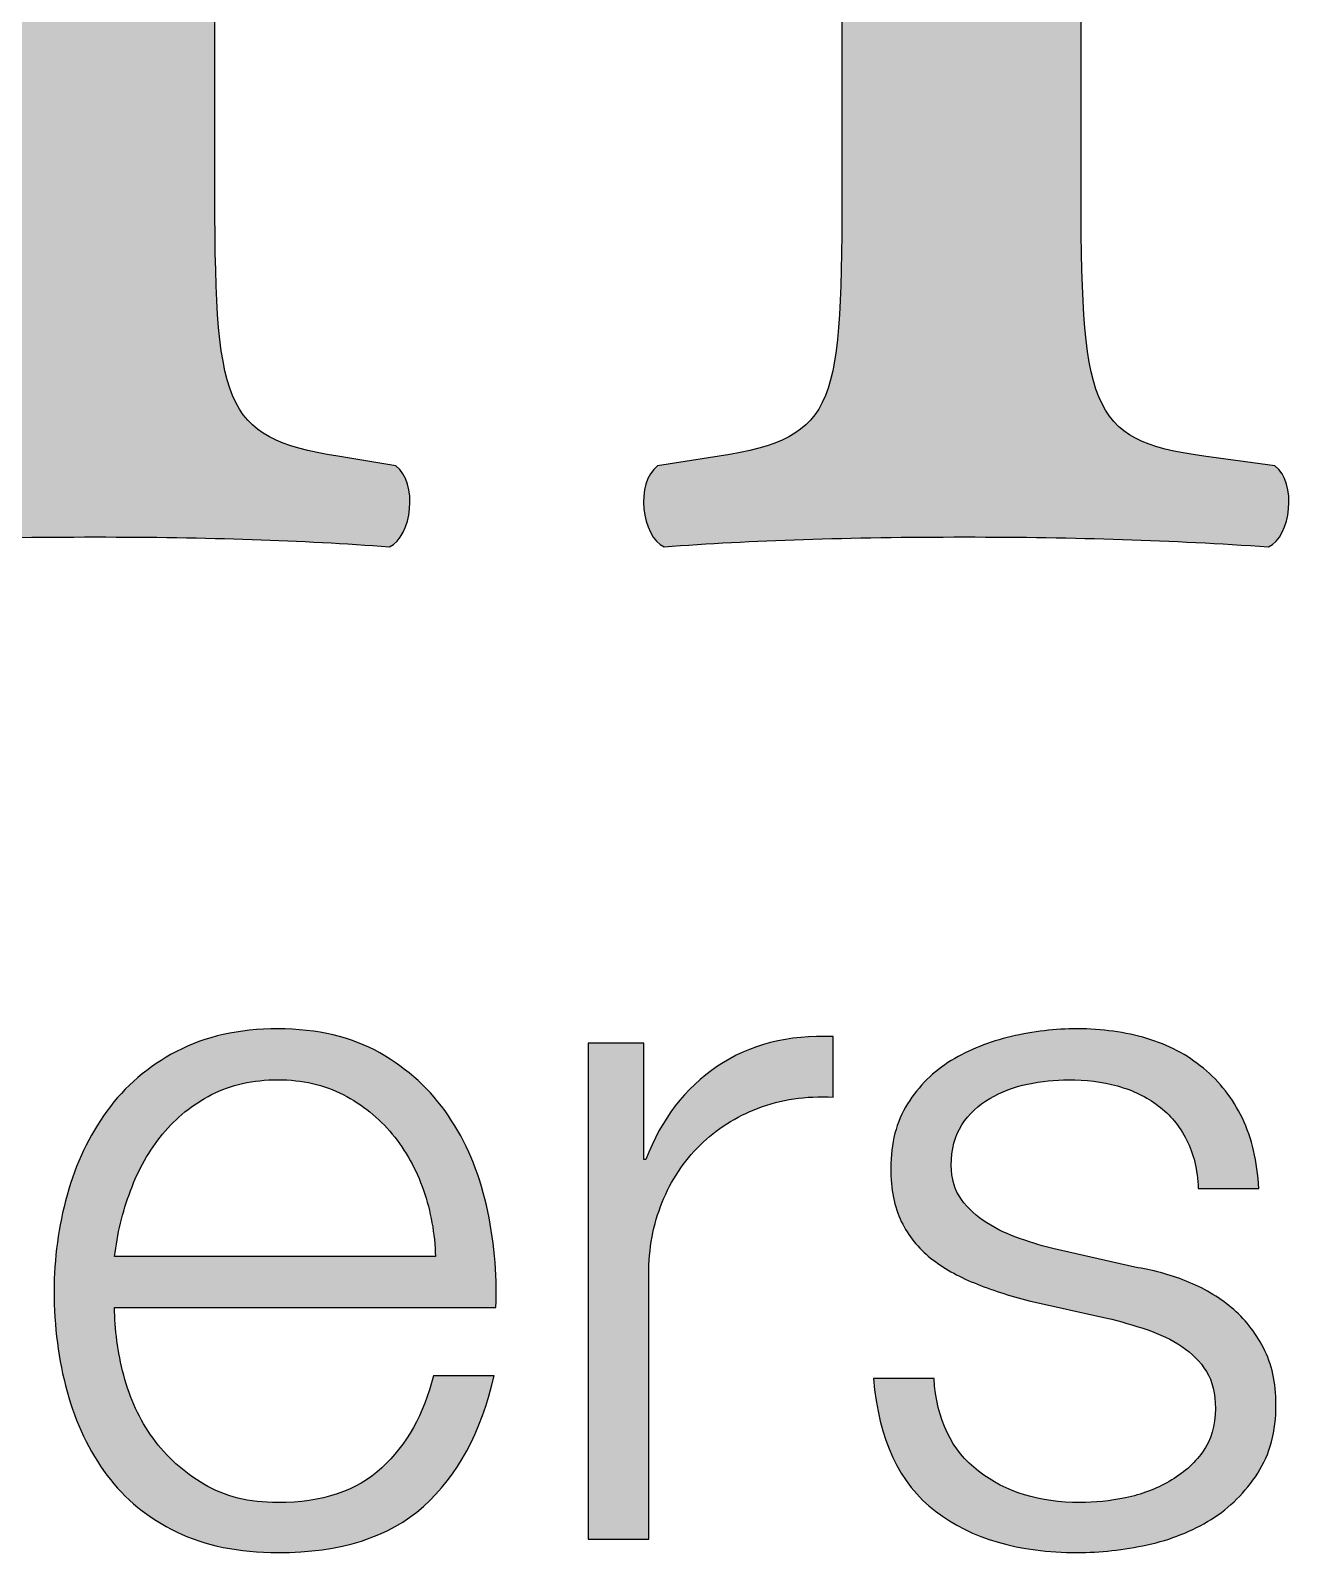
# Paper-space layout 'A3mask (portrait)' of a CAD drawing. Extents: x 0 to 277, y 0 to 394.
# Drawn here: x 222.021 to 225.649, y 39.345 to 43.702 of the extents above; entities that cross this region are included whole.
import ezdxf
from ezdxf.enums import TextEntityAlignment as Align

# ---------------------------------------------------------------- set-up
doc = ezdxf.new("R2010")
doc.units = 0
doc.layers.get('0').update_dxf_attribs({"linetype": 'CONTINUOUS'})
doc.layers.get('Defpoints').update_dxf_attribs({"linetype": 'CONTINUOUS'})
doc.layers.add('JPP_Mask', color=7, linetype='CONTINUOUS')
doc.styles.add('JPP', font='arial.ttf')

# ---------------------------------------------------------------- blocks, each defined once
blk = doc.blocks.new('A3mask (portrait)')
at = {"true_color": 0x0081c6}
h = blk.add_hatch(color=142, dxfattribs=at)
edge = h.paths.add_edge_path()
edge.add_spline(control_points=[(222.6872, 45.259), (222.817, 45.4347), (223.1224, 45.5828), (223.4742, 45.5828)], knot_values=[20, 20, 20, 20, 21, 21, 21, 21], degree=3, periodic=0)
edge.add_spline(control_points=[(223.4742, 45.5828), (224.1034, 45.5828), (224.3441, 45.1941), (224.3441, 44.6668)], knot_values=[19, 19, 19, 19, 20, 20, 20, 20], degree=3, periodic=0)
edge.add_spline(control_points=[(224.3441, 44.6668), (224.3441, 44.6668), (224.3441, 43.2878), (224.3441, 43.2878), (224.3441, 42.6215), (224.3348, 42.538), (223.9923, 42.4828)], knot_values=[17, 17, 17, 17, 18, 18, 18, 19, 19, 19, 19], degree=3, periodic=0)
edge.add_spline(control_points=[(223.9923, 42.4828), (223.9923, 42.4828), (223.8163, 42.4549), (223.8163, 42.4549), (223.7516, 42.4085), (223.7702, 42.2516), (223.8349, 42.2237)], knot_values=[15, 15, 15, 15, 16, 16, 16, 17, 17, 17, 17], degree=3, periodic=0)
edge.add_spline(control_points=[(223.8349, 42.2237), (224.085, 42.242), (224.3625, 42.2516), (224.6955, 42.2516)], knot_values=[14, 14, 14, 14, 15, 15, 15, 15], degree=3, periodic=0)
edge.add_spline(control_points=[(224.6955, 42.2516), (225.0196, 42.2516), (225.2876, 42.242), (225.5656, 42.2237)], knot_values=[13, 13, 13, 13, 14, 14, 14, 14], degree=3, periodic=0)
edge.add_spline(control_points=[(225.5656, 42.2237), (225.6302, 42.2516), (225.6488, 42.4085), (225.5838, 42.4549)], knot_values=[12, 12, 12, 12, 13, 13, 13, 13], degree=3, periodic=0)
edge.add_spline(control_points=[(225.5838, 42.4549), (225.5838, 42.4549), (225.3804, 42.4828), (225.3804, 42.4828), (225.0471, 42.5289), (225.0289, 42.6215), (225.0289, 43.2878)], knot_values=[10, 10, 10, 10, 11, 11, 11, 12, 12, 12, 12], degree=3, periodic=0)
edge.add_spline(control_points=[(225.0289, 43.2878), (225.0289, 43.2878), (225.0289, 44.8794), (225.0289, 44.8794), (225.0289, 45.4996), (224.7142, 46.0272), (223.9459, 46.0272)], knot_values=[8, 8, 8, 8, 9, 9, 9, 10, 10, 10, 10], degree=3, periodic=0)
edge.add_spline(control_points=[(223.9459, 46.0272), (223.4742, 46.0272), (223.039, 45.7954), (222.6503, 45.5551)], knot_values=[7, 7, 7, 7, 8, 8, 8, 8], degree=3, periodic=0)
edge.add_spline(control_points=[(222.6503, 45.5551), (222.5857, 45.5551), (222.5485, 45.6015), (222.5485, 45.6568)], knot_values=[6, 6, 6, 6, 7, 7, 7, 7], degree=3, periodic=0)
edge.add_spline(control_points=[(222.5485, 45.6568), (222.5485, 45.7402), (222.5485, 45.8789), (222.5671, 46.0916)], knot_values=[5, 5, 5, 5, 6, 6, 6, 6], degree=3, periodic=0)
edge.add_spline(control_points=[(222.5671, 46.0916), (222.5485, 46.1379), (222.5024, 46.1565), (222.4655, 46.1565)], knot_values=[4, 4, 4, 4, 5, 5, 5, 5], degree=3, periodic=0)
edge.add_spline(control_points=[(222.4655, 46.1565), (222.2803, 46.0178), (221.7529, 45.7772), (221.5399, 45.7029)], knot_values=[3, 3, 3, 3, 4, 4, 4, 4], degree=3, periodic=0)
edge.add_spline(control_points=[(221.5399, 45.7029), (221.4937, 45.6753), (221.4937, 45.5734), (221.5308, 45.5366)], knot_values=[2, 2, 2, 2, 3, 3, 3, 3], degree=3, periodic=0)
edge.add_spline(control_points=[(221.5308, 45.5366), (221.5308, 45.5366), (221.6138, 45.4811), (221.6138, 45.4811), (221.8637, 45.3145), (221.8637, 45.2684), (221.8637, 44.9073)], knot_values=[0, 0, 0, 0, 1, 1, 1, 2, 2, 2, 2], degree=3, periodic=0)
edge.add_spline(control_points=[(221.8637, 44.9073), (221.8637, 44.9073), (221.8637, 44.5024), (221.8637, 44.0975)], knot_values=[31.5, 31.5, 31.5, 31.5, 32, 32, 32, 32], degree=3, periodic=0)
edge.add_spline(control_points=[(221.8637, 44.0975), (221.8637, 43.6926), (221.8637, 43.2878), (221.8637, 43.2878), (221.8637, 42.6215), (221.8545, 42.5289), (221.5122, 42.4828)], knot_values=[30, 30, 30, 30, 30.5, 30.5, 30.5, 31.5, 31.5, 31.5, 31.5], degree=3, periodic=0)
edge.add_spline(control_points=[(221.5122, 42.4828), (221.5122, 42.4828), (221.3177, 42.4549), (221.3177, 42.4549), (221.2533, 42.4085), (221.2716, 42.2516), (221.3364, 42.2237)], knot_values=[28, 28, 28, 28, 29, 29, 29, 30, 30, 30, 30], degree=3, periodic=0)
edge.add_spline(control_points=[(221.3364, 42.2237), (221.5955, 42.242), (221.8733, 42.2516), (222.2063, 42.2516)], knot_values=[27, 27, 27, 27, 28, 28, 28, 28], degree=3, periodic=0)
edge.add_spline(control_points=[(222.2063, 42.2516), (222.5301, 42.2516), (222.7984, 42.242), (223.0484, 42.2237)], knot_values=[26, 26, 26, 26, 27, 27, 27, 27], degree=3, periodic=0)
edge.add_spline(control_points=[(223.0484, 42.2237), (223.1131, 42.2516), (223.1317, 42.4085), (223.0666, 42.4549)], knot_values=[25, 25, 25, 25, 26, 26, 26, 26], degree=3, periodic=0)
edge.add_spline(control_points=[(223.0666, 42.4549), (223.0666, 42.4549), (222.9003, 42.4828), (222.9003, 42.4828), (222.5671, 42.538), (222.5485, 42.6215), (222.5485, 43.2878)], knot_values=[23, 23, 23, 23, 24, 24, 24, 25, 25, 25, 25], degree=3, periodic=0)
edge.add_spline(control_points=[(222.5485, 43.2878), (222.5485, 43.2878), (222.5485, 44.7038), (222.5485, 44.7038), (222.5485, 44.9723), (222.5671, 45.1015), (222.6872, 45.259)], knot_values=[21, 21, 21, 21, 22, 22, 22, 23, 23, 23, 23], degree=3, periodic=0)
at = {"true_color": 0x004a91}
h = blk.add_hatch(color=154, dxfattribs=at)
edge = h.paths.add_edge_path()
edge.add_spline(control_points=[(222.2616, 40.046), (222.2616, 40.046), (223.3535, 40.046), (223.3535, 40.046), (223.3572, 40.1451), (223.348, 40.2427), (223.3261, 40.339)], knot_values=[19, 19, 19, 19, 20, 20, 20, 21, 21, 21, 21], degree=3, periodic=0)
edge.add_spline(control_points=[(223.3261, 40.339), (223.3041, 40.4352), (223.2678, 40.5205), (223.2173, 40.5948)], knot_values=[18, 18, 18, 18, 19, 19, 19, 19], degree=3, periodic=0)
edge.add_spline(control_points=[(223.2173, 40.5948), (223.167, 40.669), (223.1014, 40.729), (223.0208, 40.775)], knot_values=[17, 17, 17, 17, 18, 18, 18, 18], degree=3, periodic=0)
edge.add_spline(control_points=[(223.0208, 40.775), (222.9401, 40.8208), (222.8428, 40.8437), (222.7292, 40.8437)], knot_values=[16, 16, 16, 16, 17, 17, 17, 17], degree=3, periodic=0)
edge.add_spline(control_points=[(222.7292, 40.8437), (222.6174, 40.8437), (222.5206, 40.8221), (222.4391, 40.779)], knot_values=[15, 15, 15, 15, 16, 16, 16, 16], degree=3, periodic=0)
edge.add_spline(control_points=[(222.4391, 40.779), (222.3573, 40.7359), (222.291, 40.6791), (222.2397, 40.6085)], knot_values=[14, 14, 14, 14, 15, 15, 15, 15], degree=3, periodic=0)
edge.add_spline(control_points=[(222.2397, 40.6085), (222.1882, 40.5378), (222.1503, 40.4576), (222.1255, 40.3679)], knot_values=[13, 13, 13, 13, 14, 14, 14, 14], degree=3, periodic=0)
edge.add_spline(control_points=[(222.1255, 40.3679), (222.1006, 40.278), (222.0883, 40.1864), (222.0883, 40.0928)], knot_values=[12, 12, 12, 12, 13, 13, 13, 13], degree=3, periodic=0)
edge.add_spline(control_points=[(222.0883, 40.0928), (222.0883, 39.9919), (222.1006, 39.8961), (222.1255, 39.8054)], knot_values=[11, 11, 11, 11, 12, 12, 12, 12], degree=3, periodic=0)
edge.add_spline(control_points=[(222.1255, 39.8054), (222.1503, 39.7146), (222.1882, 39.6349), (222.2397, 39.566)], knot_values=[10, 10, 10, 10, 11, 11, 11, 11], degree=3, periodic=0)
edge.add_spline(control_points=[(222.2397, 39.566), (222.291, 39.4973), (222.3573, 39.4432), (222.4391, 39.4038)], knot_values=[9, 9, 9, 9, 10, 10, 10, 10], degree=3, periodic=0)
edge.add_spline(control_points=[(222.4391, 39.4038), (222.5206, 39.3643), (222.6174, 39.3446), (222.7292, 39.3446)], knot_values=[8, 8, 8, 8, 9, 9, 9, 9], degree=3, periodic=0)
edge.add_spline(control_points=[(222.7292, 39.3446), (222.9088, 39.3446), (223.0477, 39.3887), (223.146, 39.4766)], knot_values=[7, 7, 7, 7, 8, 8, 8, 8], degree=3, periodic=0)
edge.add_spline(control_points=[(223.146, 39.4766), (223.2439, 39.5647), (223.3114, 39.6894), (223.348, 39.8508)], knot_values=[6, 6, 6, 6, 7, 7, 7, 7], degree=3, periodic=0)
edge.add_spline(control_points=[(223.348, 39.8508), (223.348, 39.8508), (223.1747, 39.8508), (223.1747, 39.8508), (223.1473, 39.7407), (223.0977, 39.6528), (223.0263, 39.5868)], knot_values=[4, 4, 4, 4, 5, 5, 5, 6, 6, 6, 6], degree=3, periodic=0)
edge.add_spline(control_points=[(223.0263, 39.5868), (222.9548, 39.5207), (222.8557, 39.4877), (222.7292, 39.4877)], knot_values=[3, 3, 3, 3, 4, 4, 4, 4], degree=3, periodic=0)
edge.add_spline(control_points=[(222.7292, 39.4877), (222.6466, 39.4877), (222.5761, 39.505), (222.5174, 39.54)], knot_values=[2, 2, 2, 2, 3, 3, 3, 3], degree=3, periodic=0)
edge.add_spline(control_points=[(222.5174, 39.54), (222.4588, 39.5747), (222.4101, 39.6187), (222.3717, 39.672)], knot_values=[1, 1, 1, 1, 2, 2, 2, 2], degree=3, periodic=0)
edge.add_spline(control_points=[(222.3717, 39.672), (222.3331, 39.7251), (222.3052, 39.7851), (222.2878, 39.8521)], knot_values=[0, 0, 0, 0, 1, 1, 1, 1], degree=3, periodic=0)
edge.add_spline(control_points=[(222.2878, 39.8521), (222.2703, 39.919), (222.2616, 39.9837), (222.2616, 40.046)], knot_values=[21, 21, 21, 21, 22, 22, 22, 22], degree=3, periodic=0)
edge = h.paths.add_edge_path(flags=16)
edge.add_spline(control_points=[(223.1802, 40.1917), (223.1802, 40.1917), (222.2616, 40.1917), (222.2616, 40.1917), (222.2689, 40.2559), (222.284, 40.3188), (222.307, 40.3803)], knot_values=[6, 6, 6, 6, 7, 7, 7, 8, 8, 8, 8], degree=3, periodic=0)
edge.add_spline(control_points=[(222.307, 40.3803), (222.3299, 40.4416), (222.3607, 40.4957), (222.3991, 40.5425)], knot_values=[5, 5, 5, 5, 6, 6, 6, 6], degree=3, periodic=0)
edge.add_spline(control_points=[(222.3991, 40.5425), (222.4377, 40.5893), (222.4843, 40.6268), (222.5393, 40.6553)], knot_values=[4, 4, 4, 4, 5, 5, 5, 5], degree=3, periodic=0)
edge.add_spline(control_points=[(222.5393, 40.6553), (222.5945, 40.6837), (222.6576, 40.698), (222.7292, 40.698)], knot_values=[3, 3, 3, 3, 4, 4, 4, 4], degree=3, periodic=0)
edge.add_spline(control_points=[(222.7292, 40.698), (222.7989, 40.698), (222.8612, 40.6837), (222.9162, 40.6553)], knot_values=[2, 2, 2, 2, 3, 3, 3, 3], degree=3, periodic=0)
edge.add_spline(control_points=[(222.9162, 40.6553), (222.9712, 40.6268), (223.018, 40.5893), (223.0566, 40.5425)], knot_values=[1, 1, 1, 1, 2, 2, 2, 2], degree=3, periodic=0)
edge.add_spline(control_points=[(223.0566, 40.5425), (223.095, 40.4957), (223.1248, 40.4421), (223.146, 40.3816)], knot_values=[0, 0, 0, 0, 1, 1, 1, 1], degree=3, periodic=0)
edge.add_spline(control_points=[(223.146, 40.3816), (223.167, 40.3211), (223.1784, 40.2578), (223.1802, 40.1917)], knot_values=[8, 8, 8, 8, 9, 9, 9, 9], degree=3, periodic=0)
h = blk.add_hatch(color=154, dxfattribs=at)
edge = h.paths.add_edge_path()
edge.add_spline(control_points=[(223.7909, 40.0214), (223.7909, 40.0923), (223.7909, 40.1396), (223.7909, 40.1396), (223.7909, 40.2148), (223.8038, 40.284), (223.8295, 40.3472)], knot_values=[8, 8, 8, 8, 8.250035, 8.250035, 8.250035, 9.250035, 9.250035, 9.250035, 9.250035], degree=3, periodic=0)
edge.add_spline(control_points=[(223.8295, 40.3472), (223.8551, 40.4105), (223.8913, 40.465), (223.9381, 40.5109)], knot_values=[7, 7, 7, 7, 8, 8, 8, 8], degree=3, periodic=0)
edge.add_spline(control_points=[(223.9381, 40.5109), (223.9848, 40.5567), (224.0402, 40.592), (224.1044, 40.6167), (224.1686, 40.6415), (224.2401, 40.652), (224.319, 40.6485)], knot_values=[5, 5, 5, 5, 6, 6, 6, 7, 7, 7, 7], degree=3, periodic=0)
edge.add_spline(control_points=[(224.319, 40.6485), (224.319, 40.6485), (224.319, 40.8216), (224.319, 40.8216), (224.1907, 40.8271), (224.0802, 40.7987), (223.9876, 40.7364), (223.895, 40.6741), (223.8267, 40.5851), (223.7827, 40.4697)], knot_values=[2, 2, 2, 2, 3, 3, 3, 4, 4, 4, 5, 5, 5, 5], degree=3, periodic=0)
edge.add_spline(control_points=[(223.7827, 40.4697), (223.7827, 40.4697), (223.7772, 40.4697), (223.7772, 40.4697)], knot_values=[1.00001, 1.00001, 1.00001, 1.00001, 2, 2, 2, 2], degree=3, periodic=0)
edge.add_spline(control_points=[(223.7772, 40.4697), (223.7772, 40.4697), (223.7772, 40.5528), (223.7772, 40.636)], knot_values=[0.5, 0.5, 0.5, 0.5, 1, 1, 1, 1], degree=3, periodic=0)
edge.add_spline(control_points=[(223.7772, 40.636), (223.7772, 40.7192), (223.7772, 40.8024), (223.7772, 40.8024), (223.7772, 40.8024), (223.7672, 40.8024), (223.7523, 40.8024)], knot_values=[12.749965, 12.749965, 12.749965, 12.749965, 13.249965, 13.249965, 13.249965, 13.5, 13.5, 13.5, 13.5], degree=3, periodic=0)
edge.add_spline(control_points=[(223.7523, 40.8024), (223.7373, 40.8024), (223.7173, 40.8024), (223.6974, 40.8024)], knot_values=[12.49997, 12.49997, 12.49997, 12.49997, 12.749965, 12.749965, 12.749965, 12.749965], degree=3, periodic=0)
edge.add_spline(control_points=[(223.6974, 40.8024), (223.6874, 40.8024), (223.6774, 40.8024), (223.6681, 40.8024)], knot_values=[12.374973, 12.374973, 12.374973, 12.374973, 12.49997, 12.49997, 12.49997, 12.49997], degree=3, periodic=0)
edge.add_spline(control_points=[(223.6681, 40.8024), (223.6587, 40.8024), (223.65, 40.8024), (223.6425, 40.8024)], knot_values=[12.249975, 12.249975, 12.249975, 12.249975, 12.374973, 12.374973, 12.374973, 12.374973], degree=3, periodic=0)
edge.add_spline(control_points=[(223.6425, 40.8024), (223.6388, 40.8024), (223.6354, 40.8024), (223.6323, 40.8024)], knot_values=[12.187476, 12.187476, 12.187476, 12.187476, 12.249975, 12.249975, 12.249975, 12.249975], degree=3, periodic=0)
edge.add_spline(control_points=[(223.6323, 40.8024), (223.6293, 40.8024), (223.6266, 40.8024), (223.6245, 40.8024)], knot_values=[12.124977, 12.124977, 12.124977, 12.124977, 12.187476, 12.187476, 12.187476, 12.187476], degree=3, periodic=0)
edge.add_spline(control_points=[(223.6176, 40.8024), (223.6176, 40.8024), (223.6176, 40.8024), (223.6176, 40.8024), (223.6176, 40.8024), (223.6176, 40.8024), (223.6176, 40.8024)], knot_values=[11.99998, 11.99998, 11.99998, 11.99998, 12.001425, 12.001425, 12.001425, 12.001445, 12.001445, 12.001445, 12.001445], degree=3, periodic=0)
edge.add_spline(control_points=[(223.6176, 40.8024), (223.6176, 40.8024), (223.6176, 40.4476), (223.6176, 40.0928)], knot_values=[11.49999, 11.49999, 11.49999, 11.49999, 11.99998, 11.99998, 11.99998, 11.99998], degree=3, periodic=0)
edge.add_spline(control_points=[(223.6176, 40.0928), (223.6176, 39.738), (223.6176, 39.3832), (223.6176, 39.3832), (223.6176, 39.3832), (223.6176, 39.3832), (223.6176, 39.3832)], knot_values=[10.999023, 10.999023, 10.999023, 10.999023, 11.499013, 11.499013, 11.499013, 11.49999, 11.49999, 11.49999, 11.49999], degree=3, periodic=0)
edge.add_spline(control_points=[(223.6219, 39.3832), (223.6228, 39.3832), (223.6239, 39.3832), (223.625, 39.3832)], knot_values=[10.875002, 10.875002, 10.875002, 10.875002, 10.906252, 10.906252, 10.906252, 10.906252], degree=3, periodic=0)
edge.add_spline(control_points=[(223.625, 39.3832), (223.6274, 39.3832), (223.6303, 39.3832), (223.6336, 39.3832)], knot_values=[10.812504, 10.812504, 10.812504, 10.812504, 10.875002, 10.875002, 10.875002, 10.875002], degree=3, periodic=0)
edge.add_spline(control_points=[(223.6336, 39.3832), (223.6369, 39.3832), (223.6406, 39.3832), (223.6447, 39.3832)], knot_values=[10.750005, 10.750005, 10.750005, 10.750005, 10.812504, 10.812504, 10.812504, 10.812504], degree=3, periodic=0)
edge.add_spline(control_points=[(223.6447, 39.3832), (223.6528, 39.3832), (223.6623, 39.3832), (223.6724, 39.3832)], knot_values=[10.625008, 10.625008, 10.625008, 10.625008, 10.750005, 10.750005, 10.750005, 10.750005], degree=3, periodic=0)
edge.add_spline(control_points=[(223.6724, 39.3832), (223.6826, 39.3832), (223.6934, 39.3832), (223.7042, 39.3832)], knot_values=[10.50001, 10.50001, 10.50001, 10.50001, 10.625008, 10.625008, 10.625008, 10.625008], degree=3, periodic=0)
edge.add_spline(control_points=[(223.7042, 39.3832), (223.7259, 39.3832), (223.7476, 39.3832), (223.7638, 39.3832)], knot_values=[10.250015, 10.250015, 10.250015, 10.250015, 10.50001, 10.50001, 10.50001, 10.50001], degree=3, periodic=0)
edge.add_spline(control_points=[(223.7638, 39.3832), (223.7801, 39.3832), (223.7909, 39.3832), (223.7909, 39.3832), (223.7909, 39.3832), (223.7909, 39.3832), (223.7909, 39.3832)], knot_values=[9.999532, 9.999532, 9.999532, 9.999532, 10.249547, 10.249547, 10.249547, 10.250015, 10.250015, 10.250015, 10.250015], degree=3, periodic=0)
edge.add_spline(control_points=[(223.7909, 39.388), (223.7909, 39.3891), (223.7909, 39.3903), (223.7909, 39.3917)], knot_values=[9.937521, 9.937521, 9.937521, 9.937521, 9.953146, 9.953146, 9.953146, 9.953146], degree=3, periodic=0)
edge.add_spline(control_points=[(223.7909, 39.3917), (223.7909, 39.3945), (223.7909, 39.3979), (223.7909, 39.4019)], knot_values=[9.906272, 9.906272, 9.906272, 9.906272, 9.937521, 9.937521, 9.937521, 9.937521], degree=3, periodic=0)
edge.add_spline(control_points=[(223.7909, 39.4019), (223.7909, 39.4059), (223.7909, 39.4105), (223.7909, 39.4157)], knot_values=[9.875022, 9.875022, 9.875022, 9.875022, 9.906272, 9.906272, 9.906272, 9.906272], degree=3, periodic=0)
edge.add_spline(control_points=[(223.7909, 39.4157), (223.7909, 39.426), (223.7909, 39.4386), (223.7909, 39.453)], knot_values=[9.812524, 9.812524, 9.812524, 9.812524, 9.875022, 9.875022, 9.875022, 9.875022], degree=3, periodic=0)
edge.add_spline(control_points=[(223.7909, 39.453), (223.7909, 39.4674), (223.7909, 39.4836), (223.7909, 39.5014)], knot_values=[9.750025, 9.750025, 9.750025, 9.750025, 9.812524, 9.812524, 9.812524, 9.812524], degree=3, periodic=0)
edge.add_spline(control_points=[(223.7909, 39.5014), (223.7909, 39.5368), (223.7909, 39.5782), (223.7909, 39.6225)], knot_values=[9.625027, 9.625027, 9.625027, 9.625027, 9.750025, 9.750025, 9.750025, 9.750025], degree=3, periodic=0)
edge.add_spline(control_points=[(223.7909, 39.6225), (223.7909, 39.6668), (223.7909, 39.7141), (223.7909, 39.7614)], knot_values=[9.50003, 9.50003, 9.50003, 9.50003, 9.625027, 9.625027, 9.625027, 9.625027], degree=3, periodic=0)
edge.add_spline(control_points=[(223.7909, 39.7614), (223.7909, 39.8559), (223.7909, 39.9505), (223.7909, 40.0214)], knot_values=[9.250035, 9.250035, 9.250035, 9.250035, 9.50003, 9.50003, 9.50003, 9.50003], degree=3, periodic=0)
h = blk.add_hatch(color=154, dxfattribs=at)
edge = h.paths.add_edge_path()
edge.add_spline(control_points=[(225.4591, 40.046), (225.4215, 40.0773), (225.3784, 40.1025), (225.3298, 40.1217), (225.2811, 40.1409), (225.2322, 40.1541), (225.1827, 40.1615)], knot_values=[12, 12, 12, 12, 13, 13, 13, 14, 14, 14, 14], degree=3, periodic=0)
edge.add_spline(control_points=[(225.1827, 40.1615), (225.1827, 40.1615), (224.9516, 40.2138), (224.9516, 40.2138), (224.9221, 40.2212), (224.8901, 40.2307), (224.8553, 40.2427)], knot_values=[10, 10, 10, 10, 11, 11, 11, 12, 12, 12, 12], degree=3, periodic=0)
edge.add_spline(control_points=[(224.8553, 40.2427), (224.8205, 40.2546), (224.7883, 40.2698), (224.759, 40.288)], knot_values=[9, 9, 9, 9, 10, 10, 10, 10], degree=3, periodic=0)
edge.add_spline(control_points=[(224.759, 40.288), (224.7296, 40.3064), (224.7054, 40.3289), (224.6862, 40.3555), (224.667, 40.3821), (224.6573, 40.4147), (224.6573, 40.4531)], knot_values=[7, 7, 7, 7, 8, 8, 8, 9, 9, 9, 9], degree=3, periodic=0)
edge.add_spline(control_points=[(224.6573, 40.4531), (224.6573, 40.4989), (224.6673, 40.5375), (224.6875, 40.5686)], knot_values=[6, 6, 6, 6, 7, 7, 7, 7], degree=3, periodic=0)
edge.add_spline(control_points=[(224.6875, 40.5686), (224.7077, 40.5999), (224.7343, 40.6251), (224.7672, 40.6443)], knot_values=[5, 5, 5, 5, 6, 6, 6, 6], degree=3, periodic=0)
edge.add_spline(control_points=[(224.7672, 40.6443), (224.8003, 40.6635), (224.8364, 40.6772), (224.8759, 40.6856)], knot_values=[4, 4, 4, 4, 5, 5, 5, 5], degree=3, periodic=0)
edge.add_spline(control_points=[(224.8759, 40.6856), (224.9153, 40.6938), (224.9544, 40.698), (224.9928, 40.698)], knot_values=[3, 3, 3, 3, 4, 4, 4, 4], degree=3, periodic=0)
edge.add_spline(control_points=[(224.9928, 40.698), (225.0423, 40.698), (225.0891, 40.6919), (225.1331, 40.6801)], knot_values=[2, 2, 2, 2, 3, 3, 3, 3], degree=3, periodic=0)
edge.add_spline(control_points=[(225.1331, 40.6801), (225.1772, 40.668), (225.2161, 40.6493), (225.25, 40.6236)], knot_values=[1, 1, 1, 1, 2, 2, 2, 2], degree=3, periodic=0)
edge.add_spline(control_points=[(225.25, 40.6236), (225.284, 40.598), (225.3109, 40.5654), (225.3311, 40.526)], knot_values=[0, 0, 0, 0, 1, 1, 1, 1], degree=3, periodic=0)
edge.add_spline(control_points=[(225.3311, 40.526), (225.3513, 40.4865), (225.3623, 40.4403), (225.3642, 40.3871)], knot_values=[47, 47, 47, 47, 48, 48, 48, 48], degree=3, periodic=0)
edge.add_spline(control_points=[(225.3642, 40.3871), (225.3642, 40.3871), (225.5375, 40.3871), (225.5375, 40.3871), (225.5338, 40.4641), (225.5181, 40.531), (225.4907, 40.5878)], knot_values=[45, 45, 45, 45, 46, 46, 46, 47, 47, 47, 47], degree=3, periodic=0)
edge.add_spline(control_points=[(225.4907, 40.5878), (225.4631, 40.6446), (225.426, 40.6924), (225.3792, 40.7309)], knot_values=[44, 44, 44, 44, 45, 45, 45, 45], degree=3, periodic=0)
edge.add_spline(control_points=[(225.3792, 40.7309), (225.3326, 40.7695), (225.2785, 40.7979), (225.2169, 40.8161)], knot_values=[43, 43, 43, 43, 44, 44, 44, 44], degree=3, periodic=0)
edge.add_spline(control_points=[(225.2169, 40.8161), (225.1556, 40.8345), (225.0891, 40.8437), (225.0176, 40.8437)], knot_values=[42, 42, 42, 42, 43, 43, 43, 43], degree=3, periodic=0)
edge.add_spline(control_points=[(225.0176, 40.8437), (224.9552, 40.8437), (224.8924, 40.8363), (224.8292, 40.8216)], knot_values=[41, 41, 41, 41, 42, 42, 42, 42], degree=3, periodic=0)
edge.add_spline(control_points=[(224.8292, 40.8216), (224.7659, 40.8069), (224.7086, 40.784), (224.6573, 40.7529)], knot_values=[40, 40, 40, 40, 41, 41, 41, 41], degree=3, periodic=0)
edge.add_spline(control_points=[(224.6573, 40.7529), (224.606, 40.7217), (224.5642, 40.6804), (224.5321, 40.6291), (224.5, 40.5778), (224.484, 40.5165), (224.484, 40.4449)], knot_values=[38, 38, 38, 38, 39, 39, 39, 40, 40, 40, 40], degree=3, periodic=0)
edge.add_spline(control_points=[(224.484, 40.4449), (224.484, 40.3844), (224.494, 40.3335), (224.5142, 40.2922), (224.5344, 40.2509), (224.5623, 40.2161), (224.5981, 40.1877), (224.6339, 40.1593), (224.6756, 40.1354), (224.7233, 40.1162), (224.7709, 40.097), (224.8232, 40.0799), (224.88, 40.0652)], knot_values=[34, 34, 34, 34, 35, 35, 35, 36, 36, 36, 37, 37, 37, 38, 38, 38, 38], degree=3, periodic=0)
edge.add_spline(control_points=[(224.88, 40.0652), (224.88, 40.0652), (225.1028, 40.0158), (225.1028, 40.0158), (225.1414, 40.0066), (225.1793, 39.9955), (225.2169, 39.9828)], knot_values=[32, 32, 32, 32, 33, 33, 33, 34, 34, 34, 34], degree=3, periodic=0)
edge.add_spline(control_points=[(225.2169, 39.9828), (225.2546, 39.97), (225.288, 39.9539), (225.3174, 39.9347)], knot_values=[31, 31, 31, 31, 32, 32, 32, 32], degree=3, periodic=0)
edge.add_spline(control_points=[(225.3174, 39.9347), (225.3466, 39.9153), (225.37, 39.8916), (225.3876, 39.8632)], knot_values=[30, 30, 30, 30, 31, 31, 31, 31], degree=3, periodic=0)
edge.add_spline(control_points=[(225.3876, 39.8632), (225.405, 39.8346), (225.4137, 39.7993), (225.4137, 39.7572)], knot_values=[29, 29, 29, 29, 30, 30, 30, 30], degree=3, periodic=0)
edge.add_spline(control_points=[(225.4137, 39.7572), (225.4137, 39.7078), (225.4013, 39.666), (225.3766, 39.632), (225.3518, 39.5981), (225.3201, 39.5702), (225.2816, 39.5482)], knot_values=[27, 27, 27, 27, 28, 28, 28, 29, 29, 29, 29], degree=3, periodic=0)
edge.add_spline(control_points=[(225.2816, 39.5482), (225.2432, 39.5263), (225.2014, 39.5106), (225.1565, 39.5014), (225.1115, 39.4922), (225.068, 39.4877), (225.0258, 39.4877)], knot_values=[25, 25, 25, 25, 26, 26, 26, 27, 27, 27, 27], degree=3, periodic=0)
edge.add_spline(control_points=[(225.0258, 39.4877), (224.9103, 39.4877), (224.8135, 39.5174), (224.7356, 39.5771)], knot_values=[24, 24, 24, 24, 25, 25, 25, 25], degree=3, periodic=0)
edge.add_spline(control_points=[(224.7356, 39.5771), (224.6578, 39.6366), (224.6151, 39.7251), (224.6078, 39.8425)], knot_values=[23, 23, 23, 23, 24, 24, 24, 24], degree=3, periodic=0)
edge.add_spline(control_points=[(224.6078, 39.8425), (224.6078, 39.8425), (224.4345, 39.8425), (224.4345, 39.8425), (224.4492, 39.6683), (224.5082, 39.5418), (224.612, 39.4629)], knot_values=[21, 21, 21, 21, 22, 22, 22, 23, 23, 23, 23], degree=3, periodic=0)
edge.add_spline(control_points=[(224.612, 39.4629), (224.7154, 39.384), (224.8508, 39.3446), (225.0176, 39.3446)], knot_values=[20, 20, 20, 20, 21, 21, 21, 21], degree=3, periodic=0)
edge.add_spline(control_points=[(225.0176, 39.3446), (225.0836, 39.3446), (225.1504, 39.352), (225.2185, 39.3667)], knot_values=[19, 19, 19, 19, 20, 20, 20, 20], degree=3, periodic=0)
edge.add_spline(control_points=[(225.2185, 39.3667), (225.2861, 39.3814), (225.3471, 39.4056), (225.4013, 39.4395), (225.4554, 39.4735), (225.4999, 39.5174), (225.5346, 39.5716)], knot_values=[17, 17, 17, 17, 18, 18, 18, 19, 19, 19, 19], degree=3, periodic=0)
edge.add_spline(control_points=[(225.5346, 39.5716), (225.5696, 39.6257), (225.587, 39.6912), (225.587, 39.7683)], knot_values=[16, 16, 16, 16, 17, 17, 17, 17], degree=3, periodic=0)
edge.add_spline(control_points=[(225.587, 39.7683), (225.587, 39.8306), (225.5749, 39.8847), (225.5512, 39.9305)], knot_values=[15, 15, 15, 15, 16, 16, 16, 16], degree=3, periodic=0)
edge.add_spline(control_points=[(225.5512, 39.9305), (225.5273, 39.9763), (225.4965, 40.0148), (225.4591, 40.046)], knot_values=[14, 14, 14, 14, 15, 15, 15, 15], degree=3, periodic=0)
at = {"layer": 'Defpoints', "color": 142, "true_color": 0x0081c6}
blk.add_open_spline([(221.8637, 44.9073), (221.8637, 45.2684), (221.8637, 45.3145), (221.6138, 45.4811), (221.6138, 45.4811), (221.5308, 45.5366), (221.5308, 45.5366), (221.4937, 45.5734), (221.4937, 45.6753), (221.5399, 45.7029), (221.7529, 45.7772), (222.2803, 46.0178), (222.4655, 46.1565), (222.5024, 46.1565), (222.5485, 46.1379), (222.5671, 46.0916), (222.5485, 45.8789), (222.5485, 45.7402), (222.5485, 45.6568), (222.5485, 45.6015), (222.5857, 45.5551), (222.6503, 45.5551), (223.039, 45.7954), (223.4742, 46.0272), (223.9459, 46.0272), (224.7142, 46.0272), (225.0289, 45.4996), (225.0289, 44.8794), (225.0289, 44.8794), (225.0289, 43.2878), (225.0289, 43.2878), (225.0289, 42.6215), (225.0471, 42.5289), (225.3804, 42.4828), (225.3804, 42.4828), (225.5838, 42.4549), (225.5838, 42.4549), (225.6488, 42.4085), (225.6302, 42.2516), (225.5656, 42.2237), (225.2876, 42.242), (225.0196, 42.2516), (224.6955, 42.2516), (224.3625, 42.2516), (224.085, 42.242), (223.8349, 42.2237), (223.7702, 42.2516), (223.7516, 42.4085), (223.8163, 42.4549), (223.8163, 42.4549), (223.9923, 42.4828), (223.9923, 42.4828), (224.3348, 42.538), (224.3441, 42.6215), (224.3441, 43.2878), (224.3441, 43.2878), (224.3441, 44.6668), (224.3441, 44.6668), (224.3441, 45.1941), (224.1034, 45.5828), (223.4742, 45.5828), (223.1224, 45.5828), (222.817, 45.4347), (222.6872, 45.259), (222.5671, 45.1015), (222.5485, 44.9723), (222.5485, 44.7038), (222.5485, 44.7038), (222.5485, 43.2878), (222.5485, 43.2878), (222.5485, 42.6215), (222.5671, 42.538), (222.9003, 42.4828), (222.9003, 42.4828), (223.0666, 42.4549), (223.0666, 42.4549), (223.1317, 42.4085), (223.1131, 42.2516), (223.0484, 42.2237), (222.7984, 42.242), (222.5301, 42.2516), (222.2063, 42.2516), (221.8733, 42.2516), (221.5955, 42.242), (221.3364, 42.2237), (221.2716, 42.2516), (221.2533, 42.4085), (221.3177, 42.4549), (221.3177, 42.4549), (221.5122, 42.4828), (221.5122, 42.4828), (221.8545, 42.5289), (221.8637, 42.6215), (221.8637, 43.2878), (221.8637, 43.2878), (221.8637, 44.9073), (221.8637, 44.9073)], degree=3, knots=[0, 0, 0, 0, 1, 1, 1, 2, 2, 2, 3, 3, 3, 4, 4, 4, 5, 5, 5, 6, 6, 6, 7, 7, 7, 8, 8, 8, 9, 9, 9, 10, 10, 10, 11, 11, 11, 12, 12, 12, 13, 13, 13, 14, 14, 14, 15, 15, 15, 16, 16, 16, 17, 17, 17, 18, 18, 18, 19, 19, 19, 20, 20, 20, 21, 21, 21, 22, 22, 22, 23, 23, 23, 24, 24, 24, 25, 25, 25, 26, 26, 26, 27, 27, 27, 28, 28, 28, 29, 29, 29, 30, 30, 30, 31, 31, 31, 32, 32, 32, 32], dxfattribs=at)
at = {"layer": 'Defpoints', "color": 154, "true_color": 0x004a91}
for points, knots in [([(222.2878, 39.8521), (222.3052, 39.7851), (222.3331, 39.7251), (222.3717, 39.672), (222.4101, 39.6187), (222.4588, 39.5747), (222.5174, 39.54), (222.5761, 39.505), (222.6466, 39.4877), (222.7292, 39.4877), (222.8557, 39.4877), (222.9548, 39.5207), (223.0263, 39.5868), (223.0977, 39.6528), (223.1473, 39.7407), (223.1747, 39.8508), (223.1747, 39.8508), (223.348, 39.8508), (223.348, 39.8508), (223.3114, 39.6894), (223.2439, 39.5647), (223.146, 39.4766), (223.0477, 39.3887), (222.9088, 39.3446), (222.7292, 39.3446), (222.6174, 39.3446), (222.5206, 39.3643), (222.4391, 39.4038), (222.3573, 39.4432), (222.291, 39.4973), (222.2397, 39.566), (222.1882, 39.6349), (222.1503, 39.7146), (222.1255, 39.8054), (222.1006, 39.8961), (222.0883, 39.9919), (222.0883, 40.0928), (222.0883, 40.1864), (222.1006, 40.278), (222.1255, 40.3679), (222.1503, 40.4576), (222.1882, 40.5378), (222.2397, 40.6085), (222.291, 40.6791), (222.3573, 40.7359), (222.4391, 40.779), (222.5206, 40.8221), (222.6174, 40.8437), (222.7292, 40.8437), (222.8428, 40.8437), (222.9401, 40.8208), (223.0208, 40.775), (223.1014, 40.729), (223.167, 40.669), (223.2173, 40.5948), (223.2678, 40.5205), (223.3041, 40.4352), (223.3261, 40.339), (223.348, 40.2427), (223.3572, 40.1451), (223.3535, 40.046), (223.3535, 40.046), (222.2616, 40.046), (222.2616, 40.046), (222.2616, 39.9837), (222.2703, 39.919), (222.2878, 39.8521)], [0, 0, 0, 0, 1, 1, 1, 2, 2, 2, 3, 3, 3, 4, 4, 4, 5, 5, 5, 6, 6, 6, 7, 7, 7, 8, 8, 8, 9, 9, 9, 10, 10, 10, 11, 11, 11, 12, 12, 12, 13, 13, 13, 14, 14, 14, 15, 15, 15, 16, 16, 16, 17, 17, 17, 18, 18, 18, 19, 19, 19, 20, 20, 20, 21, 21, 21, 22, 22, 22, 22]), ([(223.7772, 40.8024), (223.7772, 40.8024), (223.7772, 40.4697), (223.7772, 40.4697), (223.7772, 40.4697), (223.7827, 40.4697), (223.7827, 40.4697), (223.8267, 40.5851), (223.895, 40.6741), (223.9876, 40.7364), (224.0802, 40.7987), (224.1907, 40.8271), (224.319, 40.8216), (224.319, 40.8216), (224.319, 40.6485), (224.319, 40.6485), (224.2401, 40.652), (224.1686, 40.6415), (224.1044, 40.6167), (224.0402, 40.592), (223.9848, 40.5567), (223.9381, 40.5109), (223.8913, 40.465), (223.8551, 40.4105), (223.8295, 40.3472), (223.8038, 40.284), (223.7909, 40.2148), (223.7909, 40.1396), (223.7909, 40.1396), (223.7909, 39.3832), (223.7909, 39.3832), (223.7909, 39.3832), (223.6176, 39.3832), (223.6176, 39.3832), (223.6176, 39.3832), (223.6176, 40.8024), (223.6176, 40.8024), (223.6176, 40.8024), (223.7772, 40.8024), (223.7772, 40.8024)], [0, 0, 0, 0, 1, 1, 1, 2, 2, 2, 3, 3, 3, 4, 4, 4, 5, 5, 5, 6, 6, 6, 7, 7, 7, 8, 8, 8, 9, 9, 9, 10, 10, 10, 11, 11, 11, 12, 12, 12, 13, 13, 13, 13]), ([(225.3311, 40.526), (225.3109, 40.5654), (225.284, 40.598), (225.25, 40.6236), (225.2161, 40.6493), (225.1772, 40.668), (225.1331, 40.6801), (225.0891, 40.6919), (225.0423, 40.698), (224.9928, 40.698), (224.9544, 40.698), (224.9153, 40.6938), (224.8759, 40.6856), (224.8364, 40.6772), (224.8003, 40.6635), (224.7672, 40.6443), (224.7343, 40.6251), (224.7077, 40.5999), (224.6875, 40.5686), (224.6673, 40.5375), (224.6573, 40.4989), (224.6573, 40.4531), (224.6573, 40.4147), (224.667, 40.3821), (224.6862, 40.3555), (224.7054, 40.3289), (224.7296, 40.3064), (224.759, 40.288), (224.7883, 40.2698), (224.8205, 40.2546), (224.8553, 40.2427), (224.8901, 40.2307), (224.9221, 40.2212), (224.9516, 40.2138), (224.9516, 40.2138), (225.1827, 40.1615), (225.1827, 40.1615), (225.2322, 40.1541), (225.2811, 40.1409), (225.3298, 40.1217), (225.3784, 40.1025), (225.4215, 40.0773), (225.4591, 40.046), (225.4965, 40.0148), (225.5273, 39.9763), (225.5512, 39.9305), (225.5749, 39.8847), (225.587, 39.8306), (225.587, 39.7683), (225.587, 39.6912), (225.5696, 39.6257), (225.5346, 39.5716), (225.4999, 39.5174), (225.4554, 39.4735), (225.4013, 39.4395), (225.3471, 39.4056), (225.2861, 39.3814), (225.2185, 39.3667), (225.1504, 39.352), (225.0836, 39.3446), (225.0176, 39.3446), (224.8508, 39.3446), (224.7154, 39.384), (224.612, 39.4629), (224.5082, 39.5418), (224.4492, 39.6683), (224.4345, 39.8425), (224.4345, 39.8425), (224.6078, 39.8425), (224.6078, 39.8425), (224.6151, 39.7251), (224.6578, 39.6366), (224.7356, 39.5771), (224.8135, 39.5174), (224.9103, 39.4877), (225.0258, 39.4877), (225.068, 39.4877), (225.1115, 39.4922), (225.1565, 39.5014), (225.2014, 39.5106), (225.2432, 39.5263), (225.2816, 39.5482), (225.3201, 39.5702), (225.3518, 39.5981), (225.3766, 39.632), (225.4013, 39.666), (225.4137, 39.7078), (225.4137, 39.7572), (225.4137, 39.7993), (225.405, 39.8346), (225.3876, 39.8632), (225.37, 39.8916), (225.3466, 39.9153), (225.3174, 39.9347), (225.288, 39.9539), (225.2546, 39.97), (225.2169, 39.9828), (225.1793, 39.9955), (225.1414, 40.0066), (225.1028, 40.0158), (225.1028, 40.0158), (224.88, 40.0652), (224.88, 40.0652), (224.8232, 40.0799), (224.7709, 40.097), (224.7233, 40.1162), (224.6756, 40.1354), (224.6339, 40.1593), (224.5981, 40.1877), (224.5623, 40.2161), (224.5344, 40.2509), (224.5142, 40.2922), (224.494, 40.3335), (224.484, 40.3844), (224.484, 40.4449), (224.484, 40.5165), (224.5, 40.5778), (224.5321, 40.6291), (224.5642, 40.6804), (224.606, 40.7217), (224.6573, 40.7529), (224.7086, 40.784), (224.7659, 40.8069), (224.8292, 40.8216), (224.8924, 40.8363), (224.9552, 40.8437), (225.0176, 40.8437), (225.0891, 40.8437), (225.1556, 40.8345), (225.2169, 40.8161), (225.2785, 40.7979), (225.3326, 40.7695), (225.3792, 40.7309), (225.426, 40.6924), (225.4631, 40.6446), (225.4907, 40.5878), (225.5181, 40.531), (225.5338, 40.4641), (225.5375, 40.3871), (225.5375, 40.3871), (225.3642, 40.3871), (225.3642, 40.3871), (225.3623, 40.4403), (225.3513, 40.4865), (225.3311, 40.526)], [0, 0, 0, 0, 1, 1, 1, 2, 2, 2, 3, 3, 3, 4, 4, 4, 5, 5, 5, 6, 6, 6, 7, 7, 7, 8, 8, 8, 9, 9, 9, 10, 10, 10, 11, 11, 11, 12, 12, 12, 13, 13, 13, 14, 14, 14, 15, 15, 15, 16, 16, 16, 17, 17, 17, 18, 18, 18, 19, 19, 19, 20, 20, 20, 21, 21, 21, 22, 22, 22, 23, 23, 23, 24, 24, 24, 25, 25, 25, 26, 26, 26, 27, 27, 27, 28, 28, 28, 29, 29, 29, 30, 30, 30, 31, 31, 31, 32, 32, 32, 33, 33, 33, 34, 34, 34, 35, 35, 35, 36, 36, 36, 37, 37, 37, 38, 38, 38, 39, 39, 39, 40, 40, 40, 41, 41, 41, 42, 42, 42, 43, 43, 43, 44, 44, 44, 45, 45, 45, 46, 46, 46, 47, 47, 47, 48, 48, 48, 48]), ([(223.146, 40.3816), (223.1248, 40.4421), (223.095, 40.4957), (223.0566, 40.5425), (223.018, 40.5893), (222.9712, 40.6268), (222.9162, 40.6553), (222.8612, 40.6837), (222.7989, 40.698), (222.7292, 40.698), (222.6576, 40.698), (222.5945, 40.6837), (222.5393, 40.6553), (222.4843, 40.6268), (222.4377, 40.5893), (222.3991, 40.5425), (222.3607, 40.4957), (222.3299, 40.4416), (222.307, 40.3803), (222.284, 40.3188), (222.2689, 40.2559), (222.2616, 40.1917), (222.2616, 40.1917), (223.1802, 40.1917), (223.1802, 40.1917), (223.1784, 40.2578), (223.167, 40.3211), (223.146, 40.3816)], [0, 0, 0, 0, 1, 1, 1, 2, 2, 2, 3, 3, 3, 4, 4, 4, 5, 5, 5, 6, 6, 6, 7, 7, 7, 8, 8, 8, 9, 9, 9, 9])]:
    blk.add_open_spline(points, degree=3, knots=knots, dxfattribs=at)
at = {"color": 7, "style": 'JPP'}
for tag, p in [('Client', (244.02, 56.35)), ('Project1', (244.02, 44.1)), ('Project2', (244.02, 40.425)), ('Project3', (244.02, 36.75)), ('Title1', (244.02, 28.175)), ('Title2', (244.02, 24.5)), ('Title3', (244.02, 20.825)), ('Status', (191.1, 3.675))]:
    blk.add_attdef(tag, text='', height=1.7, dxfattribs=at).set_placement(p, align=Align.MIDDLE_LEFT)
at = {"color": 2, "style": 'JPP'}
for tag, p in [('Scale', (204.575, 12.25)), ('Checked', (248.675, 12.25)), ('Drawn', (226.625, 12.25)), ('Date', (270.725, 12.25))]:
    blk.add_attdef(tag, text='', height=1, dxfattribs=at).set_placement(p, align=Align.MIDDLE_CENTER)
at = {"color": 6, "style": 'JPP'}
for tag, p in [('Ref', (235.2, 3.675)), ('DrgNo.', (255.78, 3.675))]:
    blk.add_attdef(tag, text='', height=2, dxfattribs=at).set_placement(p, align=Align.MIDDLE_LEFT)
blk.add_attdef('Rev', text='', height=2, dxfattribs=at).set_placement((272.5746, 3.675), align=Align.MIDDLE_CENTER)

psp = doc.layouts.new('A3mask (portrait)')

# ---------------------------------------------------------------- block references
at = {"layer": 'JPP_Mask'}
psp.add_blockref('A3mask (portrait)', (0, 0), dxfattribs=at)

doc.saveas('drawing.dxf')
